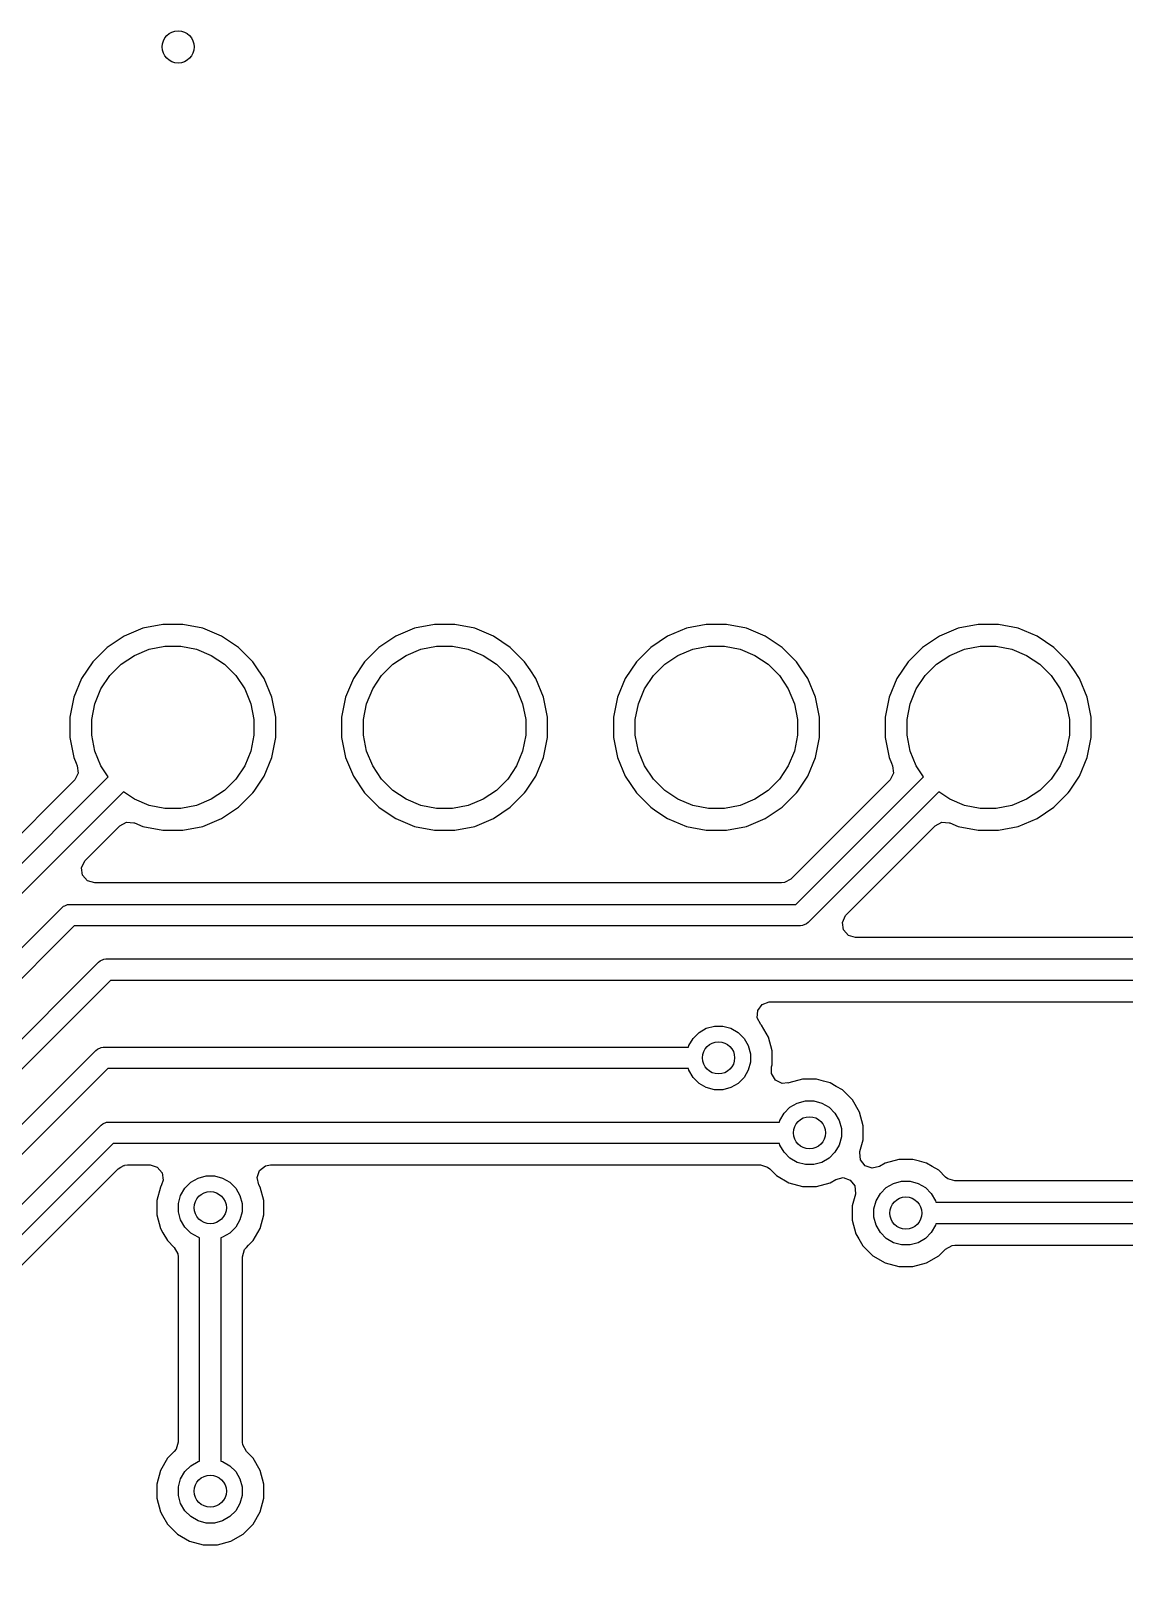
# Model space of a CAD drawing. Header units: inches. Extents: x 2.9 to 6.6, y -4.54 to -2.01.
# Drawn here: x 5.322 to 5.724, y -3.279 to -2.711 of the extents above; entities that cross this region are included whole.
import ezdxf

# ---------------------------------------------------------------- set-up
doc = ezdxf.new("R2010")
doc.units = ezdxf.units.IN
doc.header["$MEASUREMENT"] = 0
doc.layers.add('BLACK', color=7, linetype='CONTINUOUS')

msp = doc.modelspace()

# ---------------------------------------------------------------- linework, layer by layer
at = {"layer": 'BLACK', "linetype": 'CONTINUOUS'}
for p, q in [((5.36296, -2.93049), (5.35607, -2.93335)), ((5.37028, -2.92904), (5.36296, -2.93049)), ((5.36296, -2.93049), (5.36296, -2.93049)), ((5.37775, -2.92904), (5.37028, -2.92904)), ((5.37028, -2.92904), (5.37028, -2.92904)), ((5.38507, -2.93049), (5.37775, -2.92904)), ((5.37775, -2.92904), (5.37775, -2.92904)), ((5.39197, -2.93335), (5.38507, -2.93049)), ((5.38507, -2.93049), (5.38507, -2.93049)), ((5.46296, -2.93049), (5.45607, -2.93335)), ((5.47028, -2.92904), (5.46296, -2.93049)), ((5.46296, -2.93049), (5.46296, -2.93049)), ((5.47775, -2.92904), (5.47028, -2.92904)), ((5.47028, -2.92904), (5.47028, -2.92904)), ((5.48507, -2.93049), (5.47775, -2.92904)), ((5.47775, -2.92904), (5.47775, -2.92904)), ((5.49197, -2.93335), (5.48507, -2.93049)), ((5.48507, -2.93049), (5.48507, -2.93049)), ((5.56296, -2.93049), (5.55607, -2.93335)), ((5.57028, -2.92904), (5.56296, -2.93049)), ((5.56296, -2.93049), (5.56296, -2.93049)), ((5.57775, -2.92904), (5.57028, -2.92904)), ((5.57028, -2.92904), (5.57028, -2.92904)), ((5.58507, -2.93049), (5.57775, -2.92904)), ((5.57775, -2.92904), (5.57775, -2.92904)), ((5.59197, -2.93335), (5.58507, -2.93049)), ((5.58507, -2.93049), (5.58507, -2.93049)), ((5.66296, -2.93049), (5.65607, -2.93335)), ((5.67028, -2.92904), (5.66296, -2.93049)), ((5.66296, -2.93049), (5.66296, -2.93049)), ((5.67775, -2.92904), (5.67028, -2.92904)), ((5.67028, -2.92904), (5.67028, -2.92904)), ((5.68507, -2.93049), (5.67775, -2.92904)), ((5.67775, -2.92904), (5.67775, -2.92904)), ((5.69197, -2.93335), (5.68507, -2.93049)), ((5.68507, -2.93049), (5.68507, -2.93049)), ((5.34986, -2.9375), (5.34458, -2.94277)), ((5.35607, -2.93335), (5.34986, -2.9375)), ((5.36531, -2.93822), (5.37108, -2.93707)), ((5.37108, -2.93707), (5.37696, -2.93707)), ((5.37696, -2.93707), (5.38272, -2.93822)), ((5.39817, -2.9375), (5.39197, -2.93335)), ((5.40345, -2.94277), (5.39817, -2.9375)), ((5.44986, -2.9375), (5.44458, -2.94277)), ((5.45607, -2.93335), (5.44986, -2.9375)), ((5.46531, -2.93822), (5.47108, -2.93707)), ((5.47108, -2.93707), (5.47696, -2.93707)), ((5.47696, -2.93707), (5.48272, -2.93822)), ((5.49817, -2.9375), (5.49197, -2.93335)), ((5.50345, -2.94277), (5.49817, -2.9375)), ((5.54986, -2.9375), (5.54458, -2.94277)), ((5.55607, -2.93335), (5.54986, -2.9375)), ((5.56531, -2.93822), (5.57108, -2.93707)), ((5.57108, -2.93707), (5.57696, -2.93707)), ((5.57696, -2.93707), (5.58272, -2.93822)), ((5.59817, -2.9375), (5.59197, -2.93335)), ((5.60345, -2.94277), (5.59817, -2.9375)), ((5.64986, -2.9375), (5.64458, -2.94277)), ((5.65607, -2.93335), (5.64986, -2.9375)), ((5.66531, -2.93822), (5.67108, -2.93707)), ((5.67108, -2.93707), (5.67696, -2.93707)), ((5.67696, -2.93707), (5.68272, -2.93822)), ((5.69817, -2.9375), (5.69197, -2.93335)), ((5.70345, -2.94277), (5.69817, -2.9375)), ((5.34458, -2.94277), (5.34043, -2.94898)), ((5.35498, -2.94374), (5.35987, -2.94047)), ((5.35987, -2.94047), (5.36531, -2.93822)), ((5.38272, -2.93822), (5.38816, -2.94047)), ((5.38816, -2.94047), (5.39305, -2.94374)), ((5.40547, -2.9458), (5.40345, -2.94277)), ((5.44458, -2.94277), (5.44043, -2.94898)), ((5.45498, -2.94374), (5.45987, -2.94047)), ((5.45987, -2.94047), (5.46531, -2.93822)), ((5.48272, -2.93822), (5.48816, -2.94047)), ((5.48816, -2.94047), (5.49305, -2.94374)), ((5.50547, -2.9458), (5.50345, -2.94277)), ((5.54458, -2.94277), (5.54043, -2.94898)), ((5.55498, -2.94374), (5.55987, -2.94047)), ((5.55987, -2.94047), (5.56531, -2.93822)), ((5.58272, -2.93822), (5.58816, -2.94047)), ((5.58816, -2.94047), (5.59305, -2.94374)), ((5.60547, -2.9458), (5.60345, -2.94277)), ((5.64458, -2.94277), (5.64043, -2.94898)), ((5.65498, -2.94374), (5.65987, -2.94047)), ((5.65987, -2.94047), (5.66531, -2.93822)), ((5.68272, -2.93822), (5.68816, -2.94047)), ((5.68816, -2.94047), (5.69305, -2.94374)), ((5.70547, -2.9458), (5.70345, -2.94277)), ((5.34043, -2.94898), (5.33758, -2.95588)), ((5.34756, -2.95279), (5.35083, -2.9479)), ((5.35083, -2.9479), (5.35498, -2.94374)), ((5.39305, -2.94374), (5.39721, -2.9479)), ((5.39721, -2.9479), (5.40047, -2.95279)), ((5.4076, -2.94898), (5.40547, -2.9458)), ((5.41045, -2.95588), (5.4076, -2.94898)), ((5.44043, -2.94898), (5.43758, -2.95588)), ((5.44756, -2.95279), (5.45083, -2.9479)), ((5.45083, -2.9479), (5.45498, -2.94374)), ((5.49305, -2.94374), (5.49721, -2.9479)), ((5.49721, -2.9479), (5.50047, -2.95279)), ((5.5076, -2.94898), (5.50547, -2.9458)), ((5.51045, -2.95588), (5.5076, -2.94898)), ((5.54043, -2.94898), (5.53758, -2.95588)), ((5.54756, -2.95279), (5.55083, -2.9479)), ((5.55083, -2.9479), (5.55498, -2.94374)), ((5.59305, -2.94374), (5.59721, -2.9479)), ((5.59721, -2.9479), (5.60047, -2.95279)), ((5.6076, -2.94898), (5.60547, -2.9458)), ((5.61045, -2.95588), (5.6076, -2.94898)), ((5.64043, -2.94898), (5.63758, -2.95588)), ((5.64756, -2.95279), (5.65083, -2.9479)), ((5.65083, -2.9479), (5.65498, -2.94374)), ((5.69305, -2.94374), (5.69721, -2.9479)), ((5.69721, -2.9479), (5.70047, -2.95279)), ((5.7076, -2.94898), (5.70547, -2.9458)), ((5.71045, -2.95588), (5.7076, -2.94898)), ((5.34531, -2.95822), (5.34756, -2.95279)), ((5.40047, -2.95279), (5.40272, -2.95822)), ((5.44531, -2.95822), (5.44756, -2.95279)), ((5.50047, -2.95279), (5.50272, -2.95822)), ((5.54531, -2.95822), (5.54756, -2.95279)), ((5.60047, -2.95279), (5.60272, -2.95822)), ((5.64531, -2.95822), (5.64756, -2.95279)), ((5.70047, -2.95279), (5.70272, -2.95822)), ((5.33758, -2.95588), (5.33612, -2.9632)), ((5.33758, -2.95588), (5.33758, -2.95588)), ((5.34416, -2.96399), (5.34531, -2.95822)), ((5.40272, -2.95822), (5.40387, -2.96399)), ((5.41082, -2.95772), (5.41045, -2.95588)), ((5.41191, -2.9632), (5.41082, -2.95772)), ((5.43758, -2.95588), (5.43612, -2.9632)), ((5.43758, -2.95588), (5.43758, -2.95588)), ((5.44416, -2.96399), (5.44531, -2.95822)), ((5.50272, -2.95822), (5.50387, -2.96399)), ((5.51082, -2.95772), (5.51045, -2.95588)), ((5.51191, -2.9632), (5.51082, -2.95772)), ((5.53758, -2.95588), (5.53612, -2.9632)), ((5.53758, -2.95588), (5.53758, -2.95588)), ((5.54416, -2.96399), (5.54531, -2.95822)), ((5.60272, -2.95822), (5.60387, -2.96399)), ((5.61082, -2.95772), (5.61045, -2.95588)), ((5.61191, -2.9632), (5.61082, -2.95772)), ((5.63758, -2.95588), (5.63612, -2.9632)), ((5.63758, -2.95588), (5.63758, -2.95588)), ((5.64416, -2.96399), (5.64531, -2.95822)), ((5.70272, -2.95822), (5.70387, -2.96399)), ((5.71082, -2.95772), (5.71045, -2.95588)), ((5.71191, -2.9632), (5.71082, -2.95772)), ((5.33612, -2.9632), (5.33612, -2.97066)), ((5.34416, -2.96987), (5.34416, -2.96399)), ((5.40387, -2.96399), (5.40387, -2.96987)), ((5.41191, -2.97066), (5.41191, -2.9632)), ((5.41191, -2.9632), (5.41191, -2.9632)), ((5.41191, -2.9632), (5.41191, -2.9632)), ((5.43612, -2.9632), (5.43612, -2.97066)), ((5.44416, -2.96987), (5.44416, -2.96399)), ((5.50387, -2.96399), (5.50387, -2.96987)), ((5.51191, -2.97066), (5.51191, -2.9632)), ((5.51191, -2.9632), (5.51191, -2.9632)), ((5.51191, -2.9632), (5.51191, -2.9632)), ((5.53612, -2.9632), (5.53612, -2.97066)), ((5.54416, -2.96987), (5.54416, -2.96399)), ((5.60387, -2.96399), (5.60387, -2.96987)), ((5.61191, -2.97066), (5.61191, -2.9632)), ((5.61191, -2.9632), (5.61191, -2.9632)), ((5.61191, -2.9632), (5.61191, -2.9632)), ((5.63612, -2.9632), (5.63612, -2.97066)), ((5.64416, -2.96987), (5.64416, -2.96399)), ((5.70387, -2.96399), (5.70387, -2.96987)), ((5.71191, -2.97066), (5.71191, -2.9632)), ((5.71191, -2.9632), (5.71191, -2.9632)), ((5.71191, -2.9632), (5.71191, -2.9632)), ((5.33612, -2.97066), (5.33758, -2.97798)), ((5.34531, -2.97564), (5.34416, -2.96987)), ((5.40387, -2.96987), (5.40272, -2.97564)), ((5.41045, -2.97798), (5.41191, -2.97066)), ((5.43612, -2.97066), (5.43758, -2.97798)), ((5.44531, -2.97564), (5.44416, -2.96987)), ((5.50387, -2.96987), (5.50272, -2.97564)), ((5.51045, -2.97798), (5.51191, -2.97066)), ((5.53612, -2.97066), (5.53758, -2.97798)), ((5.54531, -2.97564), (5.54416, -2.96987)), ((5.60387, -2.96987), (5.60272, -2.97564)), ((5.61045, -2.97798), (5.61191, -2.97066)), ((5.63612, -2.97066), (5.63758, -2.97798)), ((5.64531, -2.97564), (5.64416, -2.96987)), ((5.70387, -2.96987), (5.70272, -2.97564)), ((5.71045, -2.97798), (5.71191, -2.97066)), ((5.34756, -2.98107), (5.34531, -2.97564)), ((5.40272, -2.97564), (5.40047, -2.98107)), ((5.44756, -2.98107), (5.44531, -2.97564)), ((5.50272, -2.97564), (5.50047, -2.98107)), ((5.54756, -2.98107), (5.54531, -2.97564)), ((5.60272, -2.97564), (5.60047, -2.98107)), ((5.64756, -2.98107), (5.64531, -2.97564)), ((5.70272, -2.97564), (5.70047, -2.98107)), ((5.33758, -2.97798), (5.33758, -2.97798)), ((5.33758, -2.97798), (5.33848, -2.98016)), ((5.33848, -2.98016), (5.33886, -2.98109)), ((5.33886, -2.98109), (5.33916, -2.98382)), ((5.35026, -2.98512), (5.34756, -2.98107)), ((5.40047, -2.98107), (5.39721, -2.98596)), ((5.4076, -2.98488), (5.41045, -2.97798)), ((5.43758, -2.97798), (5.43758, -2.97798)), ((5.43758, -2.97798), (5.44043, -2.98488)), ((5.45083, -2.98596), (5.44756, -2.98107)), ((5.50047, -2.98107), (5.49721, -2.98596)), ((5.5076, -2.98488), (5.51045, -2.97798)), ((5.53758, -2.97798), (5.53758, -2.97798)), ((5.53758, -2.97798), (5.54043, -2.98488)), ((5.55083, -2.98596), (5.54756, -2.98107)), ((5.60047, -2.98107), (5.59721, -2.98596)), ((5.6076, -2.98488), (5.61045, -2.97798)), ((5.63758, -2.97798), (5.63758, -2.97798)), ((5.63758, -2.97798), (5.63848, -2.98016)), ((5.63848, -2.98016), (5.63886, -2.98109)), ((5.63886, -2.98109), (5.63916, -2.98382)), ((5.65026, -2.98512), (5.64756, -2.98107)), ((5.70047, -2.98107), (5.69721, -2.98596)), ((5.7076, -2.98488), (5.71045, -2.97798)), ((5.17593, -3.15945), (5.35026, -2.98512)), ((5.33781, -2.98641), (5.29418, -3.03003)), ((5.33793, -2.98628), (5.33781, -2.98641)), ((5.33916, -2.98382), (5.33793, -2.98628)), ((5.39721, -2.98596), (5.39305, -2.99012)), ((5.40392, -2.99039), (5.4076, -2.98488)), ((5.44043, -2.98488), (5.44458, -2.99108)), ((5.45498, -2.99012), (5.45083, -2.98596)), ((5.49721, -2.98596), (5.49305, -2.99012)), ((5.50392, -2.99039), (5.5076, -2.98488)), ((5.54043, -2.98488), (5.54458, -2.99108)), ((5.55498, -2.99012), (5.55083, -2.98596)), ((5.59721, -2.98596), (5.59305, -2.99012)), ((5.63781, -2.98641), (5.60145, -3.02276)), ((5.60329, -3.03209), (5.65026, -2.98512)), ((5.60392, -2.99039), (5.6076, -2.98488)), ((5.63793, -2.98628), (5.63781, -2.98641)), ((5.63916, -2.98382), (5.63793, -2.98628)), ((5.69721, -2.98596), (5.69305, -2.99012)), ((5.70392, -2.99039), (5.7076, -2.98488)), ((5.35583, -2.99068), (5.18034, -3.16617)), ((5.35987, -2.99339), (5.35583, -2.99068)), ((5.36531, -2.99564), (5.35987, -2.99339)), ((5.38816, -2.99339), (5.38272, -2.99564)), ((5.39305, -2.99012), (5.38816, -2.99339)), ((5.39817, -2.99636), (5.40345, -2.99109)), ((5.40345, -2.99108), (5.40392, -2.99039)), ((5.40345, -2.99109), (5.40345, -2.99108)), ((5.44458, -2.99108), (5.44986, -2.99636)), ((5.45987, -2.99339), (5.45498, -2.99012)), ((5.46531, -2.99564), (5.45987, -2.99339)), ((5.48816, -2.99339), (5.48272, -2.99564)), ((5.49305, -2.99012), (5.48816, -2.99339)), ((5.49817, -2.99636), (5.50345, -2.99109)), ((5.50345, -2.99108), (5.50392, -2.99039)), ((5.50345, -2.99109), (5.50345, -2.99108)), ((5.54458, -2.99108), (5.54986, -2.99636)), ((5.55987, -2.99339), (5.55498, -2.99012)), ((5.56531, -2.99564), (5.55987, -2.99339)), ((5.58816, -2.99339), (5.58272, -2.99564)), ((5.59305, -2.99012), (5.58816, -2.99339)), ((5.59817, -2.99636), (5.60345, -2.99109)), ((5.60345, -2.99108), (5.60392, -2.99039)), ((5.60345, -2.99109), (5.60345, -2.99108)), ((5.65583, -2.99068), (5.60771, -3.03881)), ((5.65987, -2.99339), (5.65583, -2.99068)), ((5.66531, -2.99564), (5.65987, -2.99339)), ((5.68816, -2.99339), (5.68272, -2.99564)), ((5.69305, -2.99012), (5.68816, -2.99339)), ((5.69817, -2.99636), (5.70345, -2.99109)), ((5.70345, -2.99108), (5.70392, -2.99039)), ((5.70345, -2.99109), (5.70345, -2.99108)), ((5.37108, -2.99678), (5.36531, -2.99564)), ((5.37696, -2.99678), (5.37108, -2.99678)), ((5.38272, -2.99564), (5.37696, -2.99678)), ((5.38507, -3.00337), (5.39197, -3.00051)), ((5.39197, -3.00051), (5.39817, -2.99636)), ((5.39817, -2.99636), (5.39817, -2.99636)), ((5.44986, -2.99636), (5.45171, -2.9976)), ((5.45171, -2.9976), (5.45607, -3.00051)), ((5.45607, -3.00051), (5.46296, -3.00337)), ((5.47108, -2.99678), (5.46531, -2.99564)), ((5.47696, -2.99678), (5.47108, -2.99678)), ((5.48272, -2.99564), (5.47696, -2.99678)), ((5.48507, -3.00337), (5.49197, -3.00051)), ((5.49197, -3.00051), (5.49817, -2.99636)), ((5.49817, -2.99636), (5.49817, -2.99636)), ((5.54986, -2.99636), (5.55171, -2.9976)), ((5.55171, -2.9976), (5.55607, -3.00051)), ((5.55607, -3.00051), (5.56296, -3.00337)), ((5.57108, -2.99678), (5.56531, -2.99564)), ((5.57696, -2.99678), (5.57108, -2.99678)), ((5.58272, -2.99564), (5.57696, -2.99678)), ((5.58507, -3.00337), (5.59197, -3.00051)), ((5.59197, -3.00051), (5.59817, -2.99636)), ((5.59817, -2.99636), (5.59817, -2.99636)), ((5.67108, -2.99678), (5.66531, -2.99564)), ((5.67696, -2.99678), (5.67108, -2.99678)), ((5.68272, -2.99564), (5.67696, -2.99678)), ((5.68507, -3.00337), (5.69197, -3.00051)), ((5.69197, -3.00051), (5.69817, -2.99636)), ((5.69817, -2.99636), (5.69817, -2.99636)), ((5.34754, -3.01013), (5.35454, -3.00314)), ((5.35454, -3.00314), (5.35695, -3.00182)), ((5.35695, -3.00182), (5.3597, -3.00202)), ((5.3597, -3.00202), (5.35986, -3.00208)), ((5.35986, -3.00208), (5.36296, -3.00337)), ((5.36296, -3.00337), (5.37028, -3.00482)), ((5.37028, -3.00482), (5.37028, -3.00482)), ((5.37028, -3.00482), (5.37028, -3.00482)), ((5.37028, -3.00482), (5.37775, -3.00482)), ((5.37775, -3.00482), (5.38507, -3.00337)), ((5.37775, -3.00482), (5.37775, -3.00482)), ((5.46296, -3.00337), (5.47028, -3.00482)), ((5.47028, -3.00482), (5.47028, -3.00482)), ((5.47028, -3.00482), (5.47028, -3.00482)), ((5.47028, -3.00482), (5.47775, -3.00482)), ((5.47775, -3.00482), (5.48507, -3.00337)), ((5.47775, -3.00482), (5.47775, -3.00482)), ((5.56296, -3.00337), (5.57028, -3.00482)), ((5.57028, -3.00482), (5.57028, -3.00482)), ((5.57028, -3.00482), (5.57028, -3.00482)), ((5.57028, -3.00482), (5.57775, -3.00482)), ((5.57775, -3.00482), (5.58507, -3.00337)), ((5.57775, -3.00482), (5.57775, -3.00482)), ((5.62943, -3.02825), (5.65454, -3.00314)), ((5.65454, -3.00314), (5.65695, -3.00182)), ((5.65695, -3.00182), (5.6597, -3.00202)), ((5.6597, -3.00202), (5.65986, -3.00208)), ((5.65986, -3.00208), (5.66296, -3.00337)), ((5.66296, -3.00337), (5.67028, -3.00482)), ((5.67028, -3.00482), (5.67028, -3.00482)), ((5.67028, -3.00482), (5.67028, -3.00482)), ((5.67028, -3.00482), (5.67775, -3.00482)), ((5.67775, -3.00482), (5.68507, -3.00337)), ((5.67775, -3.00482), (5.67775, -3.00482)), ((5.34182, -3.01586), (5.34754, -3.01013)), ((5.34044, -3.01862), (5.34158, -3.01611)), ((5.34158, -3.01611), (5.34182, -3.01586)), ((5.34083, -3.02134), (5.34044, -3.01862)), ((5.34263, -3.02342), (5.34083, -3.02134)), ((5.60145, -3.02276), (5.59904, -3.02408)), ((5.34527, -3.02419), (5.34263, -3.02342)), ((5.598, -3.02419), (5.34527, -3.02419)), ((5.59904, -3.02408), (5.598, -3.02419)), ((5.62174, -3.03594), (5.62943, -3.02825)), ((5.19128, -3.1752), (5.33324, -3.03324)), ((5.33324, -3.03324), (5.33384, -3.03275)), ((5.33384, -3.03275), (5.33425, -3.03258)), ((5.33425, -3.03258), (5.33526, -3.03216)), ((5.33526, -3.03216), (5.33602, -3.03209)), ((5.33602, -3.03209), (5.60329, -3.03209)), ((5.33765, -3.03996), (5.1957, -3.18192)), ((5.60492, -3.03996), (5.33765, -3.03996)), ((5.60569, -3.03988), (5.60492, -3.03996)), ((5.60711, -3.0393), (5.60569, -3.03988)), ((5.60771, -3.03881), (5.60711, -3.0393)), ((5.62036, -3.0387), (5.6215, -3.03619)), ((5.62075, -3.04142), (5.62036, -3.0387)), ((5.6215, -3.03619), (5.62174, -3.03594)), ((5.62255, -3.0435), (5.62075, -3.04142)), ((5.62519, -3.04427), (5.62255, -3.0435)), ((5.87792, -3.04427), (5.62519, -3.04427)), ((5.209, -3.19094), (5.34663, -3.05332)), ((5.34663, -3.05332), (5.34722, -3.05283)), ((5.34722, -3.05283), (5.34864, -3.05224)), ((5.34864, -3.05224), (5.34941, -3.05217)), ((5.34941, -3.05217), (5.88321, -3.05217)), ((5.35104, -3.06004), (5.21341, -3.19767)), ((5.88484, -3.06004), (5.35104, -3.06004)), ((5.59088, -3.06891), (5.59346, -3.06795)), ((5.59346, -3.06795), (5.59381, -3.06793)), ((5.59381, -3.06793), (5.8864, -3.06793)), ((5.58904, -3.07385), (5.58923, -3.07111)), ((5.59035, -3.07627), (5.58904, -3.07385)), ((5.58923, -3.07111), (5.59088, -3.06891)), ((5.56543, -3.08139), (5.56761, -3.07921)), ((5.56761, -3.07921), (5.57028, -3.07767)), ((5.57028, -3.07767), (5.57326, -3.07687)), ((5.57326, -3.07687), (5.57634, -3.07687)), ((5.57634, -3.07687), (5.57932, -3.07767)), ((5.57932, -3.07767), (5.58199, -3.07921)), ((5.58199, -3.07921), (5.58417, -3.08139)), ((5.59057, -3.07648), (5.59035, -3.07627)), ((5.59317, -3.08098), (5.59057, -3.07648)), ((5.22475, -3.20669), (5.34564, -3.0858)), ((5.34564, -3.0858), (5.34624, -3.08531)), ((5.34624, -3.08531), (5.34766, -3.08472)), ((5.34766, -3.08472), (5.34843, -3.08465)), ((5.34843, -3.08465), (5.56373, -3.08465)), ((5.56373, -3.08465), (5.56389, -3.08406)), ((5.56389, -3.08406), (5.56543, -3.08139)), ((5.58417, -3.08139), (5.58572, -3.08406)), ((5.58572, -3.08406), (5.58651, -3.08704)), ((5.59451, -3.08599), (5.59317, -3.08098)), ((5.58651, -3.09012), (5.58572, -3.0931)), ((5.58651, -3.08704), (5.58651, -3.09012)), ((5.59431, -3.09191), (5.59451, -3.09118)), ((5.59451, -3.09118), (5.59451, -3.08599)), ((5.35006, -3.09252), (5.22916, -3.21341)), ((5.56373, -3.09252), (5.35006, -3.09252)), ((5.56389, -3.0931), (5.56373, -3.09252)), ((5.56543, -3.09577), (5.56389, -3.0931)), ((5.56761, -3.09795), (5.56543, -3.09577)), ((5.58417, -3.09577), (5.58199, -3.09795)), ((5.58572, -3.0931), (5.58417, -3.09577)), ((5.5943, -3.09438), (5.59431, -3.09191)), ((5.5957, -3.09674), (5.5943, -3.09438)), ((5.59816, -3.09798), (5.5957, -3.09674)), ((5.60567, -3.09644), (5.60066, -3.09778)), ((5.61086, -3.09644), (5.60567, -3.09644)), ((5.61337, -3.09711), (5.61086, -3.09644)), ((5.61587, -3.09778), (5.61337, -3.09711)), ((5.57028, -3.09949), (5.56761, -3.09795)), ((5.57326, -3.10029), (5.57028, -3.09949)), ((5.57634, -3.10029), (5.57326, -3.10029)), ((5.57932, -3.09949), (5.57634, -3.10029)), ((5.58199, -3.09795), (5.57932, -3.09949)), ((5.60032, -3.09775), (5.59816, -3.09798)), ((5.60035, -3.09786), (5.60032, -3.09775)), ((5.60066, -3.09778), (5.60035, -3.09786)), ((5.60066, -3.09778), (5.60066, -3.09778)), ((5.61812, -3.09908), (5.61587, -3.09778)), ((5.62037, -3.10037), (5.61812, -3.09908)), ((5.62404, -3.10404), (5.62037, -3.10037)), ((5.5989, -3.10895), (5.60108, -3.10677)), ((5.60108, -3.10677), (5.60375, -3.10523)), ((5.60375, -3.10523), (5.60673, -3.10443)), ((5.60673, -3.10443), (5.60981, -3.10443)), ((5.60981, -3.10443), (5.61279, -3.10523)), ((5.61279, -3.10523), (5.61546, -3.10677)), ((5.61546, -3.10677), (5.61764, -3.10895)), ((5.62663, -3.10854), (5.62404, -3.10404)), ((5.19325, -3.26772), (5.34761, -3.11336)), ((5.34761, -3.11336), (5.34821, -3.11287)), ((5.34821, -3.11287), (5.34963, -3.11228)), ((5.34963, -3.11228), (5.35039, -3.1122)), ((5.35039, -3.1122), (5.5972, -3.1122)), ((5.5972, -3.1122), (5.59736, -3.11162)), ((5.59736, -3.11162), (5.5989, -3.10895)), ((5.61764, -3.10895), (5.61918, -3.11162)), ((5.61918, -3.11162), (5.61998, -3.1146)), ((5.62797, -3.11355), (5.62663, -3.10854)), ((5.62797, -3.11874), (5.62797, -3.11355)), ((5.61998, -3.11768), (5.61918, -3.12066)), ((5.61998, -3.1146), (5.61998, -3.11768)), ((5.62682, -3.12304), (5.62797, -3.11874)), ((5.35202, -3.12008), (5.19767, -3.27444)), ((5.5972, -3.12008), (5.35202, -3.12008)), ((5.59736, -3.12066), (5.5972, -3.12008)), ((5.5989, -3.12333), (5.59736, -3.12066)), ((5.60108, -3.12551), (5.5989, -3.12333)), ((5.60375, -3.12705), (5.60108, -3.12551)), ((5.61546, -3.12551), (5.61279, -3.12705)), ((5.61764, -3.12333), (5.61546, -3.12551)), ((5.61918, -3.12066), (5.61764, -3.12333)), ((5.62674, -3.12338), (5.62682, -3.12304)), ((5.627, -3.12612), (5.62674, -3.12338)), ((5.20435, -3.27892), (5.35386, -3.1294)), ((5.35386, -3.1294), (5.35492, -3.12882)), ((5.35492, -3.12882), (5.35594, -3.12817)), ((5.35594, -3.12817), (5.35618, -3.12814)), ((5.35618, -3.12814), (5.35628, -3.12808)), ((5.35628, -3.12808), (5.35732, -3.12797)), ((5.35732, -3.12797), (5.36567, -3.12797)), ((5.36567, -3.12797), (5.36831, -3.12875)), ((5.36831, -3.12875), (5.37011, -3.13083)), ((5.37011, -3.13083), (5.3705, -3.13355)), ((5.40505, -3.13262), (5.40595, -3.13002)), ((5.40595, -3.13002), (5.40811, -3.12832)), ((5.40811, -3.12832), (5.40992, -3.12797)), ((5.40992, -3.12797), (5.59021, -3.12797)), ((5.59021, -3.12797), (5.59285, -3.12875)), ((5.59285, -3.12875), (5.59366, -3.1294)), ((5.59366, -3.1294), (5.59617, -3.13191)), ((5.60673, -3.12785), (5.60375, -3.12705)), ((5.60981, -3.12785), (5.60673, -3.12785)), ((5.61279, -3.12705), (5.60981, -3.12785)), ((5.6287, -3.12828), (5.627, -3.12612)), ((5.6313, -3.12918), (5.6287, -3.12828)), ((5.63398, -3.12853), (5.6313, -3.12918)), ((5.63609, -3.12731), (5.63398, -3.12853)), ((5.63609, -3.12731), (5.63609, -3.12731)), ((5.63609, -3.12731), (5.63609, -3.12731)), ((5.64111, -3.12596), (5.63609, -3.12731)), ((5.63609, -3.12731), (5.63609, -3.12731)), ((5.64629, -3.12596), (5.64111, -3.12596)), ((5.6487, -3.12661), (5.64629, -3.12596)), ((5.65131, -3.12731), (5.6487, -3.12661)), ((5.65343, -3.12853), (5.65131, -3.12731)), ((5.6558, -3.1299), (5.65343, -3.12853)), ((5.65831, -3.13241), (5.6558, -3.1299)), ((5.6558, -3.1299), (5.6558, -3.1299)), ((5.36943, -3.1361), (5.36809, -3.14111)), ((5.3699, -3.1353), (5.36943, -3.1361)), ((5.3705, -3.13355), (5.3699, -3.1353)), ((5.37688, -3.13918), (5.37842, -3.13651)), ((5.37842, -3.13651), (5.38061, -3.13433)), ((5.38061, -3.13433), (5.38328, -3.13279)), ((5.38328, -3.13279), (5.38625, -3.13199)), ((5.38625, -3.13199), (5.38934, -3.13199)), ((5.38934, -3.13199), (5.39232, -3.13279)), ((5.39232, -3.13279), (5.39499, -3.13433)), ((5.39499, -3.13433), (5.39717, -3.13651)), ((5.39717, -3.13651), (5.39871, -3.13918)), ((5.4057, -3.1353), (5.40505, -3.13262)), ((5.40616, -3.1361), (5.4057, -3.1353)), ((5.4075, -3.14111), (5.40616, -3.1361)), ((5.59617, -3.13191), (5.60066, -3.1345)), ((5.60066, -3.1345), (5.60567, -3.13585)), ((5.60567, -3.13585), (5.60567, -3.13585)), ((5.60567, -3.13585), (5.61086, -3.13585)), ((5.61086, -3.13585), (5.61587, -3.1345)), ((5.61086, -3.13585), (5.61086, -3.13585)), ((5.61587, -3.1345), (5.61799, -3.13328)), ((5.61799, -3.13328), (5.62067, -3.13263)), ((5.62067, -3.13263), (5.62327, -3.13353)), ((5.62327, -3.13353), (5.62497, -3.13569)), ((5.62497, -3.13569), (5.62523, -3.13843)), ((5.63433, -3.13848), (5.63651, -3.1363)), ((5.63651, -3.1363), (5.63918, -3.13476)), ((5.63918, -3.13476), (5.64216, -3.13396)), ((5.64216, -3.13396), (5.64524, -3.13396)), ((5.64524, -3.13396), (5.64822, -3.13476)), ((5.64822, -3.13476), (5.65089, -3.1363)), ((5.65089, -3.1363), (5.65307, -3.13848)), ((5.65912, -3.13306), (5.65831, -3.13241)), ((5.66176, -3.13384), (5.65912, -3.13306)), ((6.08835, -3.13384), (5.66176, -3.13384)), ((5.36809, -3.14111), (5.36809, -3.14629)), ((5.37609, -3.14216), (5.37688, -3.13918)), ((5.37609, -3.14524), (5.37609, -3.14216)), ((5.39871, -3.13918), (5.39951, -3.14216)), ((5.39951, -3.14216), (5.39951, -3.14524)), ((5.4075, -3.14629), (5.4075, -3.14111)), ((5.62515, -3.13877), (5.624, -3.14308)), ((5.62523, -3.13843), (5.62515, -3.13877)), ((5.63199, -3.14413), (5.63279, -3.14115)), ((5.63279, -3.14115), (5.63433, -3.13848)), ((5.65307, -3.13848), (5.65461, -3.14115)), ((5.65461, -3.14115), (5.65477, -3.14173)), ((5.65477, -3.14173), (6.09364, -3.14173)), ((5.36809, -3.14629), (5.36943, -3.15131)), ((5.37688, -3.14822), (5.37609, -3.14524)), ((5.37842, -3.15089), (5.37688, -3.14822)), ((5.39871, -3.14822), (5.39717, -3.15089)), ((5.39951, -3.14524), (5.39871, -3.14822)), ((5.40616, -3.15131), (5.4075, -3.14629)), ((5.624, -3.14308), (5.624, -3.14826)), ((5.624, -3.14826), (5.62534, -3.15328)), ((5.63199, -3.14721), (5.63199, -3.14413)), ((5.63279, -3.15019), (5.63199, -3.14721)), ((5.36943, -3.15131), (5.37037, -3.15293)), ((5.37037, -3.15293), (5.37203, -3.1558)), ((5.38061, -3.15307), (5.37842, -3.15089)), ((5.38328, -3.15461), (5.38061, -3.15307)), ((5.39499, -3.15307), (5.39232, -3.15461)), ((5.39717, -3.15089), (5.39499, -3.15307)), ((5.40356, -3.1558), (5.40616, -3.15131)), ((5.62534, -3.15328), (5.62641, -3.15514)), ((5.63433, -3.15286), (5.63279, -3.15019)), ((5.63651, -3.15504), (5.63433, -3.15286)), ((5.65307, -3.15286), (5.65089, -3.15504)), ((5.65461, -3.15019), (5.65307, -3.15286)), ((5.65477, -3.14961), (5.65461, -3.15019)), ((6.09528, -3.14961), (5.65477, -3.14961)), ((5.37203, -3.1558), (5.37203, -3.1558)), ((5.37203, -3.1558), (5.37453, -3.15831)), ((5.37453, -3.15831), (5.37585, -3.16072)), ((5.38386, -3.15477), (5.38328, -3.15461)), ((5.38386, -3.23696), (5.38386, -3.15477)), ((5.39232, -3.15461), (5.39173, -3.15477)), ((5.39173, -3.15477), (5.39173, -3.23696)), ((5.39963, -3.16176), (5.4004, -3.15912)), ((5.4004, -3.15912), (5.40106, -3.15831)), ((5.40106, -3.15831), (5.40186, -3.1575)), ((5.40186, -3.1575), (5.40356, -3.1558)), ((5.62641, -3.15514), (5.62793, -3.15777)), ((5.62793, -3.15777), (5.6316, -3.16144)), ((5.63918, -3.15658), (5.63651, -3.15504)), ((5.64216, -3.15738), (5.63918, -3.15658)), ((5.64524, -3.15738), (5.64216, -3.15738)), ((5.64822, -3.15658), (5.64524, -3.15738)), ((5.65089, -3.15504), (5.64822, -3.15658)), ((5.6558, -3.16144), (5.65831, -3.15893)), ((5.65831, -3.15893), (5.66072, -3.15761)), ((5.66072, -3.15761), (5.66176, -3.1575)), ((5.66176, -3.1575), (6.09683, -3.1575)), ((5.37585, -3.16072), (5.37596, -3.16176)), ((5.37596, -3.16176), (5.37596, -3.22997)), ((5.39963, -3.22997), (5.39963, -3.16176)), ((5.6316, -3.16144), (5.63609, -3.16403)), ((5.63609, -3.16403), (5.64111, -3.16537)), ((5.64629, -3.16537), (5.65131, -3.16403)), ((5.65131, -3.16403), (5.6558, -3.16144)), ((5.64111, -3.16537), (5.64111, -3.16537)), ((5.64111, -3.16537), (5.64629, -3.16537)), ((5.64629, -3.16537), (5.64629, -3.16537)), ((5.37453, -3.23343), (5.37203, -3.23593)), ((5.37519, -3.23261), (5.37453, -3.23343)), ((5.37596, -3.22997), (5.37519, -3.23261)), ((5.39974, -3.23101), (5.39963, -3.22997)), ((5.40106, -3.23343), (5.39974, -3.23101)), ((5.40356, -3.23593), (5.40106, -3.23343)), ((5.37203, -3.23593), (5.36943, -3.24043)), ((5.37842, -3.24084), (5.38061, -3.23866)), ((5.38061, -3.23866), (5.38328, -3.23712)), ((5.38328, -3.23712), (5.38386, -3.23696)), ((5.39173, -3.23696), (5.39232, -3.23712)), ((5.39232, -3.23712), (5.39499, -3.23866)), ((5.39499, -3.23866), (5.39717, -3.24084)), ((5.40616, -3.24043), (5.40356, -3.23593)), ((5.36943, -3.24043), (5.36809, -3.24544)), ((5.37609, -3.24649), (5.37688, -3.24351)), ((5.37688, -3.24351), (5.37842, -3.24084)), ((5.39717, -3.24084), (5.39871, -3.24351)), ((5.39871, -3.24351), (5.39951, -3.24649)), ((5.4075, -3.24544), (5.40616, -3.24043)), ((5.36809, -3.24544), (5.36809, -3.25063)), ((5.37609, -3.24957), (5.37609, -3.24649)), ((5.37688, -3.25255), (5.37609, -3.24957)), ((5.39951, -3.24957), (5.39871, -3.25255)), ((5.39951, -3.24649), (5.39951, -3.24957)), ((5.4075, -3.25063), (5.4075, -3.24544)), ((5.36809, -3.25063), (5.36943, -3.25564)), ((5.36943, -3.25564), (5.3702, -3.25697)), ((5.37842, -3.25522), (5.37688, -3.25255)), ((5.38061, -3.2574), (5.37842, -3.25522)), ((5.39717, -3.25522), (5.39499, -3.2574)), ((5.39871, -3.25255), (5.39717, -3.25522)), ((5.40356, -3.26013), (5.40616, -3.25564)), ((5.40616, -3.25564), (5.4075, -3.25063)), ((5.3702, -3.25697), (5.37203, -3.26013)), ((5.37203, -3.26013), (5.3757, -3.2638)), ((5.38328, -3.25894), (5.38061, -3.2574)), ((5.38625, -3.25974), (5.38328, -3.25894)), ((5.38934, -3.25974), (5.38625, -3.25974)), ((5.39232, -3.25894), (5.38934, -3.25974)), ((5.39499, -3.2574), (5.39232, -3.25894)), ((5.39989, -3.2638), (5.40356, -3.26013)), ((5.3757, -3.2638), (5.38019, -3.26639)), ((5.38019, -3.26639), (5.3852, -3.26774)), ((5.39039, -3.26774), (5.3954, -3.26639)), ((5.3954, -3.26639), (5.39989, -3.2638)), ((5.3852, -3.26774), (5.3852, -3.26774)), ((5.3852, -3.26774), (5.39039, -3.26774)), ((5.39039, -3.26774), (5.39039, -3.26774))]:
    msp.add_line(p, q, dxfattribs=at)
at = {"layer": 'BLACK'}
for centre in [(5.37598, -2.71654), (5.5748, -3.08858), (5.60827, -3.11614), (5.3878, -3.1437), (5.6437, -3.14567), (5.3878, -3.24803)]:
    msp.add_circle(centre, 0.00591, dxfattribs=at)

doc.saveas('drawing.dxf')
